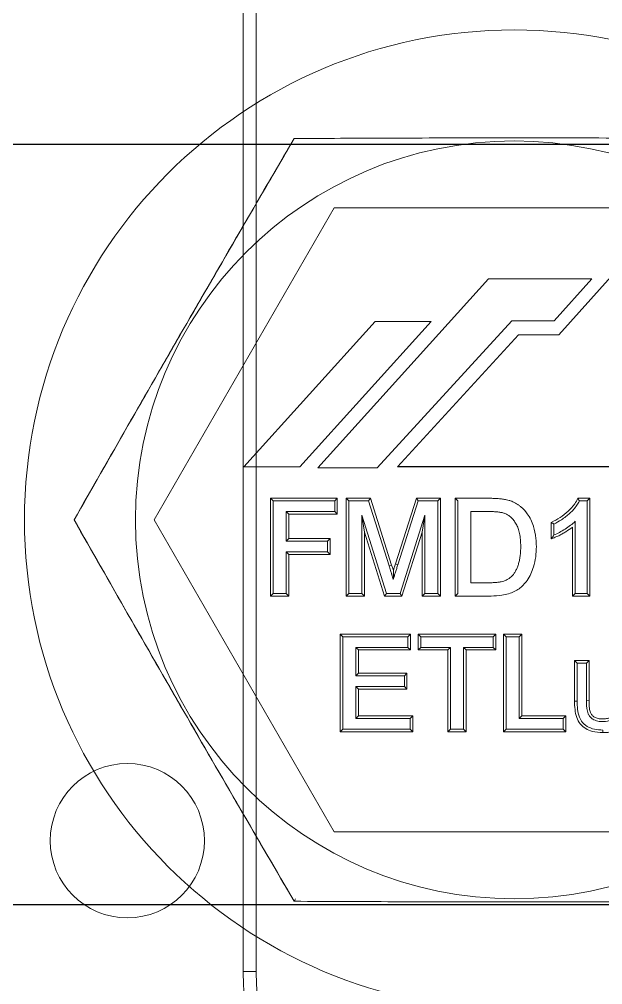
# Model space of a CAD drawing. Header units: inches. Extents: x -456 to 658, y -232 to 0.
# Drawn here: x -116.609 to -116.085, y -29.667 to -28.801 of the extents above; entities that cross this region are included whole.
import ezdxf

# ---------------------------------------------------------------- set-up
doc = ezdxf.new("R2010")
doc.units = ezdxf.units.IN
doc.header["$MEASUREMENT"] = 0

# ---------------------------------------------------------------- blocks, each defined once
blk = doc.blocks.new('A$C5CFD0E4D')
at = {"color": 0, "linetype": 'Continuous', "lineweight": 0}
for p, q in [((-0.16844, 0.66675), (-0.16852, 0.66689)), ((-0.27568, 0.375), (-0.13784, 0.61375)), ((-0.13784, 0.61375), (0.13784, 0.61375)), ((-0.15028, 0.41495), (-0.01956, 0.55958)), ((-0.01956, 0.55958), (0.05954, 0.55958)), ((0.05954, 0.55958), (0.03062, 0.52745)), ((0.03425, 0.5167), (0.07438, 0.56129)), ((-0.20703, 0.41554), (-0.10645, 0.52682)), ((-0.06358, 0.52682), (-0.16416, 0.41554)), ((-0.10645, 0.52682), (-0.06358, 0.52682)), ((-0.00171, 0.52745), (-0.10481, 0.41495)), ((0.03062, 0.52745), (-0.00171, 0.52745)), ((-0.08949, 0.41554), (0.00323, 0.5167)), ((0.00323, 0.5167), (0.03425, 0.5167)), ((-0.16416, 0.41554), (-0.20703, 0.41554)), ((-0.10481, 0.41495), (-0.15028, 0.41495)), ((-0.18666, 0.39153), (-0.13548, 0.39153)), ((-0.18666, 0.31675), (-0.18666, 0.39153)), ((-0.18466, 0.38953), (-0.18666, 0.39153)), ((-0.13748, 0.38953), (-0.18466, 0.38953)), ((-0.18466, 0.38953), (-0.18466, 0.31875)), ((-0.13748, 0.38953), (-0.13548, 0.39153)), ((-0.13748, 0.38136), (-0.13748, 0.38953)), ((-0.13548, 0.39153), (-0.13548, 0.37936)), ((-0.12859, 0.39153), (-0.11011, 0.39153)), ((-0.12859, 0.31675), (-0.12859, 0.39153)), ((-0.12659, 0.38953), (-0.12859, 0.39153)), ((-0.11157, 0.38953), (-0.12659, 0.38953)), ((-0.12659, 0.38953), (-0.12659, 0.31875)), ((-0.11157, 0.38953), (-0.11011, 0.39153)), ((-0.09575, 0.33986), (-0.11157, 0.38953)), ((-0.11011, 0.39153), (-0.09384, 0.34045)), ((-0.09099, 0.34132), (-0.07488, 0.39153)), ((-0.07342, 0.38953), (-0.08909, 0.34071)), ((-0.07488, 0.39153), (-0.05653, 0.39153)), ((-0.07488, 0.39153), (-0.07342, 0.38953)), ((-0.05853, 0.38953), (-0.07342, 0.38953)), ((-0.05653, 0.39153), (-0.05853, 0.38953)), ((-0.05853, 0.31875), (-0.05853, 0.38953)), ((-0.05653, 0.39153), (-0.05653, 0.31675)), ((-0.0451, 0.39153), (-0.0189, 0.39153)), ((-0.0451, 0.31675), (-0.0451, 0.39153)), ((-0.0431, 0.38953), (-0.0451, 0.39153)), ((-0.0431, 0.38953), (-0.0431, 0.31875)), ((0.04876, 0.39153), (0.05781, 0.39153)), ((0.05581, 0.38953), (0.04997, 0.38953)), ((0.04997, 0.38953), (0.04997, 0.38953)), ((0.04997, 0.38953), (0.04997, 0.38953)), ((0.05581, 0.38953), (0.05781, 0.39153)), ((0.05581, 0.31875), (0.05581, 0.38953)), ((0.05781, 0.39153), (0.05781, 0.31675)), ((-0.17468, 0.38136), (-0.13748, 0.38136)), ((-0.17468, 0.35868), (-0.17468, 0.38136)), ((-0.17268, 0.37936), (-0.17468, 0.38136)), ((-0.13548, 0.37936), (-0.17268, 0.37936)), ((-0.17268, 0.37936), (-0.17268, 0.36068)), ((-0.13548, 0.37936), (-0.13748, 0.38136)), ((-0.11661, 0.31875), (-0.11661, 0.37864)), ((-0.11661, 0.37864), (-0.11461, 0.36557)), ((-0.11661, 0.37864), (-0.09783, 0.31875)), ((-0.0874, 0.31875), (-0.06851, 0.37864)), ((-0.07051, 0.36565), (-0.06851, 0.37864)), ((-0.06851, 0.37864), (-0.06851, 0.31875)), ((-0.03312, 0.38136), (-0.03312, 0.32692)), ((-0.01877, 0.38136), (-0.03312, 0.38136)), ((-0.13784, 0.13625), (-0.27568, 0.375)), ((0.0284, 0.36048), (0.0284, 0.37305)), ((0.0304, 0.37183), (0.0304, 0.36346)), ((0.04473, 0.31675), (0.04473, 0.36949)), ((0.04673, 0.37391), (0.04673, 0.31875)), ((-0.11461, 0.36557), (-0.11461, 0.31675)), ((-0.0993, 0.31675), (-0.11461, 0.36557)), ((-0.07051, 0.36565), (-0.08593, 0.31675)), ((-0.07051, 0.31675), (-0.07051, 0.36565)), ((-0.17268, 0.36068), (-0.17468, 0.35868)), ((-0.14292, 0.35868), (-0.17468, 0.35868)), ((-0.17268, 0.36068), (-0.14092, 0.36068)), ((-0.14092, 0.36068), (-0.14292, 0.35868)), ((-0.14292, 0.35051), (-0.14292, 0.35868)), ((-0.14092, 0.36068), (-0.14092, 0.34851)), ((-0.17468, 0.31875), (-0.17468, 0.35051)), ((-0.17468, 0.35051), (-0.17268, 0.34851)), ((-0.17468, 0.35051), (-0.14292, 0.35051)), ((-0.17268, 0.34851), (-0.17268, 0.31675)), ((-0.14092, 0.34851), (-0.17268, 0.34851)), ((-0.14092, 0.34851), (-0.14292, 0.35051)), ((-0.09575, 0.33986), (-0.09384, 0.34045)), ((-0.08909, 0.34071), (-0.09099, 0.34132)), ((-0.03312, 0.32692), (-0.01853, 0.32692)), ((-0.18466, 0.31875), (-0.18666, 0.31675)), ((-0.18466, 0.31875), (-0.17468, 0.31875)), ((-0.17468, 0.31875), (-0.17268, 0.31675)), ((-0.12659, 0.31875), (-0.12859, 0.31675)), ((-0.12659, 0.31875), (-0.11661, 0.31875)), ((-0.11661, 0.31875), (-0.11461, 0.31675)), ((-0.0993, 0.31675), (-0.09783, 0.31875)), ((-0.09783, 0.31875), (-0.0874, 0.31875)), ((-0.08593, 0.31675), (-0.0874, 0.31875)), ((-0.07051, 0.31675), (-0.06851, 0.31875)), ((-0.06851, 0.31875), (-0.05853, 0.31875)), ((-0.05653, 0.31675), (-0.05853, 0.31875)), ((-0.0431, 0.31875), (-0.0451, 0.31675)), ((0.04673, 0.31875), (0.04473, 0.31675)), ((0.04673, 0.31875), (0.05581, 0.31875)), ((0.05581, 0.31875), (0.05781, 0.31675)), ((-0.17268, 0.31675), (-0.18666, 0.31675)), ((-0.11461, 0.31675), (-0.12859, 0.31675)), ((-0.08593, 0.31675), (-0.0993, 0.31675)), ((-0.05653, 0.31675), (-0.07051, 0.31675)), ((-0.01775, 0.31675), (-0.0451, 0.31675)), ((0.05781, 0.31675), (0.04473, 0.31675)), ((-0.13331, 0.28763), (-0.0794, 0.28763)), ((-0.13331, 0.21285), (-0.13331, 0.28763)), ((-0.13131, 0.28563), (-0.13331, 0.28763)), ((-0.13131, 0.28563), (-0.0814, 0.28563)), ((-0.13131, 0.21485), (-0.13131, 0.28563)), ((-0.13131, 0.28563), (-0.0814, 0.28563)), ((-0.13131, 0.21485), (-0.13131, 0.28563)), ((-0.0814, 0.28563), (-0.0794, 0.28763)), ((-0.0814, 0.28563), (-0.0814, 0.27746)), ((-0.0814, 0.28563), (-0.0814, 0.27746)), ((-0.0794, 0.28763), (-0.0794, 0.27546)), ((-0.07342, 0.27546), (-0.07342, 0.28763)), ((-0.07342, 0.28763), (-0.01406, 0.28763)), ((-0.07342, 0.28763), (-0.07142, 0.28563)), ((-0.07142, 0.28563), (-0.01606, 0.28563)), ((-0.07142, 0.27746), (-0.07142, 0.28563)), ((-0.07142, 0.27746), (-0.07142, 0.28563)), ((-0.07142, 0.28563), (-0.01606, 0.28563)), ((-0.01406, 0.28763), (-0.01606, 0.28563)), ((-0.01606, 0.28563), (-0.01606, 0.27746)), ((-0.01606, 0.28563), (-0.01606, 0.27746)), ((-0.01406, 0.28763), (-0.01406, 0.27546)), ((-0.00808, 0.21285), (-0.00808, 0.28763)), ((-0.00808, 0.28763), (0.0059, 0.28763)), ((-0.00808, 0.28763), (-0.00608, 0.28563)), ((-0.00608, 0.28563), (0.0039, 0.28563)), ((-0.00608, 0.21485), (-0.00608, 0.28563)), ((-0.00608, 0.21485), (-0.00608, 0.28563)), ((-0.00608, 0.28563), (0.0039, 0.28563)), ((0.0059, 0.28763), (0.0039, 0.28563)), ((0.0039, 0.28563), (0.0039, 0.22301)), ((0.0039, 0.28563), (0.0039, 0.22301)), ((0.0059, 0.28763), (0.0059, 0.22501)), ((-0.12133, 0.27746), (-0.12133, 0.25568)), ((-0.0814, 0.27746), (-0.12133, 0.27746)), ((-0.0814, 0.27746), (-0.12133, 0.27746)), ((-0.12133, 0.27746), (-0.12133, 0.25568)), ((-0.11933, 0.27546), (-0.12133, 0.27746)), ((-0.0794, 0.27546), (-0.11933, 0.27546)), ((-0.11933, 0.27546), (-0.11933, 0.25768)), ((-0.0814, 0.27746), (-0.0794, 0.27546)), ((-0.07342, 0.27546), (-0.07142, 0.27746)), ((-0.05073, 0.27546), (-0.07342, 0.27546)), ((-0.04873, 0.27746), (-0.07142, 0.27746)), ((-0.04873, 0.27746), (-0.07142, 0.27746)), ((-0.04873, 0.27746), (-0.05073, 0.27546)), ((-0.05073, 0.21285), (-0.05073, 0.27546)), ((-0.04873, 0.21485), (-0.04873, 0.27746)), ((-0.04873, 0.21485), (-0.04873, 0.27746)), ((-0.03875, 0.27746), (-0.03875, 0.21485)), ((-0.01606, 0.27746), (-0.03875, 0.27746)), ((-0.03875, 0.27746), (-0.03875, 0.21485)), ((-0.03875, 0.27746), (-0.03675, 0.27546)), ((-0.01606, 0.27746), (-0.03875, 0.27746)), ((-0.03675, 0.27546), (-0.03675, 0.21285)), ((-0.01406, 0.27546), (-0.03675, 0.27546)), ((-0.01406, 0.27546), (-0.01606, 0.27746)), ((0.04621, 0.23632), (0.04621, 0.2674)), ((0.04621, 0.2674), (0.05734, 0.2674)), ((0.04621, 0.2674), (0.04821, 0.2654)), ((0.05734, 0.2674), (0.05534, 0.2654)), ((0.05734, 0.2674), (0.05734, 0.23667)), ((0.04821, 0.23632), (0.04821, 0.2654)), ((0.04821, 0.2654), (0.05534, 0.2654)), ((0.05534, 0.2654), (0.05534, 0.23665)), ((-0.11933, 0.25768), (-0.12133, 0.25568)), ((-0.12133, 0.25568), (-0.08412, 0.25568)), ((-0.12133, 0.25568), (-0.08412, 0.25568)), ((-0.11933, 0.25768), (-0.08212, 0.25768)), ((-0.08212, 0.25768), (-0.08412, 0.25568)), ((-0.08412, 0.25568), (-0.08412, 0.24751)), ((-0.08412, 0.25568), (-0.08412, 0.24751)), ((-0.08212, 0.25768), (-0.08212, 0.24551)), ((-0.12133, 0.24751), (-0.12133, 0.22301)), ((-0.08412, 0.24751), (-0.12133, 0.24751)), ((-0.08412, 0.24751), (-0.12133, 0.24751)), ((-0.12133, 0.24751), (-0.12133, 0.22301)), ((-0.11933, 0.24551), (-0.12133, 0.24751)), ((-0.08212, 0.24551), (-0.11933, 0.24551)), ((-0.11933, 0.24551), (-0.11933, 0.22501)), ((-0.08212, 0.24551), (-0.08412, 0.24751)), ((0.05734, 0.23667), (0.05534, 0.23665)), ((0.04621, 0.23632), (0.04821, 0.23632)), ((-0.11933, 0.22501), (-0.12133, 0.22301)), ((-0.12133, 0.22301), (-0.07959, 0.22301)), ((-0.12133, 0.22301), (-0.07959, 0.22301)), ((-0.11933, 0.22501), (-0.07759, 0.22501)), ((-0.07959, 0.22301), (-0.07759, 0.22501)), ((-0.07959, 0.22301), (-0.07959, 0.21485)), ((-0.07959, 0.22301), (-0.07959, 0.21485)), ((-0.07759, 0.22501), (-0.07759, 0.21285)), ((0.0059, 0.22501), (0.0039, 0.22301)), ((0.0039, 0.22301), (0.03747, 0.22301)), ((0.0039, 0.22301), (0.03747, 0.22301)), ((0.0059, 0.22501), (0.03947, 0.22501)), ((0.03747, 0.22301), (0.03947, 0.22501)), ((0.03747, 0.22301), (0.03747, 0.21485)), ((0.03747, 0.22301), (0.03747, 0.21485)), ((0.03947, 0.22501), (0.03947, 0.21285)), ((-0.13131, 0.21485), (-0.13331, 0.21285)), ((-0.07959, 0.21485), (-0.13131, 0.21485)), ((-0.07959, 0.21485), (-0.13131, 0.21485)), ((-0.07959, 0.21485), (-0.07759, 0.21285)), ((-0.04873, 0.21485), (-0.05073, 0.21285)), ((-0.03875, 0.21485), (-0.04873, 0.21485)), ((-0.03875, 0.21485), (-0.04873, 0.21485)), ((-0.03875, 0.21485), (-0.03675, 0.21285)), ((-0.00608, 0.21485), (-0.00808, 0.21285)), ((0.03747, 0.21485), (-0.00608, 0.21485)), ((0.03747, 0.21485), (-0.00608, 0.21485)), ((0.03747, 0.21485), (0.03947, 0.21285)), ((-0.07759, 0.21285), (-0.13331, 0.21285)), ((-0.03675, 0.21285), (-0.05073, 0.21285)), ((0.03947, 0.21285), (-0.00808, 0.21285)), ((0.13784, 0.13625), (-0.13784, 0.13625)), ((-0.16852, 0.08311), (-0.16844, 0.08325))]:
    blk.add_line(p, q, dxfattribs=at)
blk.add_line((0.20089, 0.41554), (-0.08949, 0.41554))
for centre, radius, start, end in [((0, 0.375), 0.375, 90, 270), ((0, 0.375), 0.375, 270, 90), ((0, 0.375), 0.29, 90, 270), ((0, 0.375), 0.29, 270, 90), ((0.00913, 0.41629), 0.04727, 303.33042, 312.76167), ((0.00912, 0.41629), 0.04928, 303.32841, 312.7597)]:
    blk.add_arc(centre, radius, start, end, dxfattribs=at)
for centre, major_axis, ratio, start_param, end_param in [((-0.01553, 0.37255), (0.02917, -0.0106), 0.693616, 0.800666, 1.058094), ((-0.00866, 0.34993), (-0.00655, -0.03789), 0.651596, 2.239849, 2.578778), ((-0.0105, 0.35244), (-0.0043, -0.03821), 0.70911, 1.871861, 2.128619), ((-0.00264, 0.34631), (-0.00653, -0.02712), 0.678669, 0.670658, 1.034894), ((-0.02283, 0.33898), (0.03291, -0.00758), 0.631799, 5.449004, 5.779442), ((0.0569, 0.22926), (0.00179, -0.01422), 0.70205, 5.010898, 5.431414), ((0.06196, 0.22901), (0.002, -0.005), 0.706219, 4.702344, 5.156581), ((0.06376, 0.22733), (-0.00503, 0.00252), 0.707183, 1.027634, 1.468747), ((0.06869, 0.22967), (-0.00996, -0.00208), 0.67022, 0.631661, 0.986261), ((0.05941, 0.22261), (0.01054, -0.00631), 0.706302, 4.228815, 4.698439), ((0.07632, 0.23077), (0.02665, 0.00951), 0.599379, 3.591829, 3.853216), ((-0.17236, 0.07646), (-0.00971, -0.01682), 0.000009, 4.189479, 4.297269)]:
    blk.add_ellipse(centre, major_axis=major_axis, ratio=ratio, start_param=start_param, end_param=end_param, dxfattribs=at)
for points, knots in [([(-0.33704, 0.375), (-0.30985, 0.42262), (-0.28202, 0.4713), (-0.25348, 0.52073), (-0.22494, 0.57017), (-0.19613, 0.6196), (-0.16852, 0.66689)], [0, 0, 0, 0, 0.5, 0.5, 0.5, 1, 1, 1, 1]), ([(-0.33704, 0.375), (-0.32364, 0.39847), (-0.31008, 0.42221), (-0.29635, 0.44617), (-0.28224, 0.4708), (-0.26795, 0.49567), (-0.25348, 0.52073), (-0.23898, 0.54584), (-0.22434, 0.57108), (-0.2099, 0.59591), (-0.1959, 0.61997), (-0.18211, 0.64361), (-0.16852, 0.66689)], [0, 0, 0, 0, 0.24649, 0.24649, 0.24649, 0.5, 0.5, 0.5, 0.75393, 0.75393, 0.75393, 1, 1, 1, 1]), ([(-0.16852, 0.66689), (-0.14155, 0.66702), (-0.11424, 0.66714), (-0.08664, 0.66723), (-0.05807, 0.66733), (-0.02918, 0.66739), (0, 0.66739)], [0, 0, 0, 0, 0.491259, 0.491259, 0.491259, 1, 1, 1, 1]), ([(0, 0.66739), (0.02891, 0.66739), (0.05786, 0.66733), (0.08639, 0.66723), (0.11419, 0.66714), (0.14157, 0.66702), (0.16852, 0.66689)], [0, 0, 0, 0, 0.506423, 0.506423, 0.506423, 1, 1, 1, 1]), ([(-0.00592, 0.39045), (-0.00525, 0.39028), (-0.00424, 0.39001), (-0.00291, 0.3896), (-0.00161, 0.38913), (-0.00002, 0.38843), (0.00151, 0.38761), (0.00269, 0.38687), (0.00382, 0.38606), (0.00464, 0.38542), (0.00518, 0.38498)], [0, 0, 0, 0, 0.0000529694, 0.0000794392, 0.0001058896, 0.000158792, 0.0002116944, 0.0002381477, 0.0002646141, 0.0003175826, 0.0003175826, 0.0003175826, 0.0003175826]), ([(0.04997, 0.38953), (0.04997, 0.38953), (0.04996, 0.38954), (0.04993, 0.3896), (0.04991, 0.38964), (0.04981, 0.3898), (0.04972, 0.38994), (0.0495, 0.39031), (0.04937, 0.39053), (0.04908, 0.391), (0.04892, 0.39126), (0.04876, 0.39152), (0.04876, 0.39153), (0.04876, 0.39153)], [-0.003413046, -0.003413046, -0.003413046, -0.003413046, -0.003012994, -0.003012994, -0.002581627, -0.002581627, -0.001777077, -0.001777077, -0.000903566, -0.000903566, 0, 0, 0.000015339, 0.000015339, 0.000015339, 0.000015339]), ([(-0.00708, 0.3799), (-0.0074, 0.38002), (-0.00809, 0.38027), (-0.00921, 0.38056), (-0.01046, 0.38082), (-0.01186, 0.381), (-0.01339, 0.38118), (-0.01506, 0.38129), (-0.01687, 0.38134), (-0.01813, 0.38136), (-0.01877, 0.38136)], [0, 0, 0, 0, 0.087425, 0.185248, 0.292738, 0.411206, 0.541246, 0.682781, 0.836034, 1, 1, 1, 1]), ([(0.00499, 0.35468), (0.00498, 0.35558), (0.00496, 0.35734), (0.00481, 0.35989), (0.00452, 0.36229), (0.00415, 0.36452), (0.00365, 0.36659), (0.00306, 0.36851), (0.00233, 0.37026), (0.00152, 0.37185), (0.00059, 0.37328), (-0.00035, 0.37461), (-0.00135, 0.37581), (-0.0024, 0.37687), (-0.00349, 0.37783), (-0.00463, 0.37866), (-0.00582, 0.37936), (-0.00666, 0.37972), (-0.00708, 0.3799)], [0, 0, 0, 0, 0.091255, 0.177397, 0.258687, 0.334782, 0.406498, 0.473577, 0.537181, 0.597428, 0.654543, 0.709294, 0.761525, 0.811853, 0.860608, 0.907808, 0.954261, 1, 1, 1, 1]), ([(-0.16852, 0.08311), (-0.19616, 0.13047), (-0.22441, 0.17892), (-0.25295, 0.22835), (-0.28149, 0.27778), (-0.30989, 0.32745), (-0.33704, 0.375)], [0, 0, 0, 0, 0.5, 0.5, 0.5, 1, 1, 1, 1]), ([(-0.16852, 0.08311), (-0.18215, 0.10646), (-0.19592, 0.13007), (-0.20981, 0.15393), (-0.22409, 0.17848), (-0.23848, 0.20328), (-0.25295, 0.22835), (-0.26744, 0.25345), (-0.28198, 0.27875), (-0.29626, 0.30368), (-0.3101, 0.32783), (-0.32368, 0.3516), (-0.33704, 0.375)], [0, 0, 0, 0, 0.24649, 0.24649, 0.24649, 0.5, 0.5, 0.5, 0.75393, 0.75393, 0.75393, 1, 1, 1, 1]), ([(0.0284, 0.37305), (0.0284, 0.37305), (0.02841, 0.37305), (0.02867, 0.37289), (0.02893, 0.37273), (0.0294, 0.37244), (0.02962, 0.37231), (0.02999, 0.37209), (0.03013, 0.372), (0.03029, 0.3719), (0.03033, 0.37187), (0.03039, 0.37184), (0.0304, 0.37183), (0.0304, 0.37183)], [-0.003412614, -0.003412614, -0.003412614, -0.003412614, -0.003397328, -0.003397328, -0.002495988, -0.002495988, -0.001626329, -0.001626329, -0.000826003, -0.000826003, -0.000397437, -0.000397437, 0, 0, 0, 0]), ([(0.04473, 0.36948), (0.04309, 0.36821), (0.04049, 0.36648), (0.03736, 0.36462), (0.03553, 0.36362), (0.03367, 0.36269), (0.03177, 0.36186), (0.02984, 0.36108), (0.02888, 0.36068), (0.0284, 0.36048)], [0, 0, 0, 0, 0.0001586017, 0.0002379475, 0.0002776131, 0.0003172478, 0.00039655, 0.0004362068, 0.0004758707, 0.0004758707, 0.0004758707, 0.0004758707]), ([(0.0284, 0.36048), (0.0284, 0.36049), (0.02841, 0.3605), (0.02866, 0.36087), (0.0289, 0.36124), (0.0294, 0.36197), (0.02963, 0.36231), (0.02999, 0.36285), (0.03013, 0.36305), (0.03028, 0.36328), (0.03033, 0.36335), (0.03039, 0.36344), (0.0304, 0.36346), (0.0304, 0.36346)], [-0.000023224, -0.000023224, -0.000023224, -0.000023224, 0, 0, 0.001314499, 0.001314499, 0.002719561, 0.002719561, 0.003989443, 0.003989443, 0.004694022, 0.004694022, 0.005309222, 0.005309222, 0.005309222, 0.005309222]), ([(-0.00181, 0.33192), (-0.00129, 0.33252), (-0.00022, 0.33375), (0.00112, 0.33589), (0.00228, 0.3383), (0.00325, 0.34101), (0.00406, 0.344), (0.00458, 0.3473), (0.00493, 0.35089), (0.00497, 0.35338), (0.00499, 0.35468)], [0, 0, 0, 0, 0.097775, 0.200863, 0.310446, 0.428371, 0.555161, 0.691829, 0.840086, 1, 1, 1, 1]), ([(-0.09256, 0.32947), (-0.09273, 0.33005), (-0.09308, 0.3312), (-0.09351, 0.33265), (-0.09387, 0.33381), (-0.09422, 0.33496), (-0.09466, 0.3364), (-0.09521, 0.33813), (-0.09557, 0.33929), (-0.09575, 0.33986)], [0, 0, 0, 0, 0.0000460251, 0.0000920502, 0.0001150626, 0.000138075, 0.0001840991, 0.0002301233, 0.0002761477, 0.0002761477, 0.0002761477, 0.0002761477]), ([(-0.09255, 0.33634), (-0.09255, 0.33633), (-0.09255, 0.33632), (-0.09255, 0.33509), (-0.09255, 0.3338), (-0.09255, 0.33151), (-0.09256, 0.33062), (-0.09256, 0.3299), (-0.09256, 0.32973), (-0.09256, 0.32957), (-0.09256, 0.32953), (-0.09256, 0.32948), (-0.09256, 0.32947), (-0.09256, 0.32947)], [-0.005089121, -0.005089121, -0.005089121, -0.005089121, -0.005069743, -0.005069743, -0.002985111, -0.002985111, -0.001028175, -0.001028175, -0.000443339, -0.000443339, -0.000208328, -0.000208328, 0, 0, 0, 0]), ([(-0.01853, 0.32692), (-0.01747, 0.32693), (-0.01546, 0.32696), (-0.01262, 0.3272), (-0.01014, 0.32759), (-0.00799, 0.32818), (-0.00614, 0.32891), (-0.00449, 0.32976), (-0.00304, 0.33075), (-0.00222, 0.33154), (-0.00181, 0.33192)], [0, 0, 0, 0, 0.177985, 0.336707, 0.476197, 0.597638, 0.707329, 0.809899, 0.907073, 1, 1, 1, 1]), ([(0.05534, 0.23665), (0.05536, 0.23458), (0.05542, 0.23122), (0.05644, 0.22692), (0.05698, 0.22594), (0.05773, 0.22472), (0.05843, 0.22374), (0.06041, 0.22231), (0.06143, 0.22168), (0.06447, 0.22083), (0.06597, 0.22072), (0.06722, 0.22068)], [-0.02814413, -0.02814413, -0.02814413, -0.02814413, -0.02010022, -0.02010022, -0.0149199, -0.0149199, -0.00771819, -0.00771819, -0.00375648, -0.00375648, 0, 0, 0, 0]), ([(0.06722, 0.22068), (0.06901, 0.22071), (0.07088, 0.22081), (0.07348, 0.22161), (0.07457, 0.22199), (0.07674, 0.22352), (0.07736, 0.22434), (0.07837, 0.22593), (0.07873, 0.22691), (0.07985, 0.23053), (0.07994, 0.23426), (0.07997, 0.23665)], [-0.01576989, -0.01576989, -0.01576989, -0.01576989, -0.0115959, -0.0115959, -0.01026736, -0.01026736, -0.00893771, -0.00893771, -0.00718268, -0.00718268, 0, 0, 0, 0]), ([(0.06723, 0.22268), (0.06781, 0.22269), (0.06896, 0.22271), (0.07069, 0.22291), (0.07238, 0.22331), (0.07372, 0.22387), (0.07469, 0.2245), (0.07535, 0.22507), (0.0759, 0.22574), (0.07635, 0.22649), (0.07671, 0.22728), (0.07709, 0.22837), (0.07743, 0.22977), (0.07771, 0.23148), (0.07786, 0.2332), (0.07794, 0.23492), (0.07796, 0.23608), (0.07797, 0.23665)], [0, 0, 0, 0, 0.0000441938, 0.000088269, 0.0001323462, 0.0001763545, 0.0001984976, 0.0002205308, 0.0002426303, 0.0002646545, 0.000286721, 0.0003088526, 0.0003528382, 0.0003966888, 0.0004406709, 0.0004847337, 0.0005287056, 0.0005287056, 0.0005287056, 0.0005287056]), ([(0.06778, 0.2142), (0.06573, 0.21424), (0.06361, 0.21437), (0.05911, 0.21529), (0.0573, 0.21609), (0.05409, 0.21804), (0.05298, 0.21918), (0.05126, 0.22124), (0.05051, 0.22264), (0.04855, 0.22779), (0.04825, 0.23213), (0.04821, 0.23632)], [-0.02650332, -0.02650332, -0.02650332, -0.02650332, -0.0240911, -0.0240911, -0.02115116, -0.02115116, -0.01763248, -0.01763248, -0.0125548, -0.0125548, 0, 0, 0, 0]), ([(0.0891, 0.23629), (0.08909, 0.23526), (0.08904, 0.23321), (0.08881, 0.23013), (0.08835, 0.22707), (0.08768, 0.22458), (0.08692, 0.22267), (0.08624, 0.22128), (0.08542, 0.21997), (0.08415, 0.21835), (0.08266, 0.21692), (0.081, 0.2157), (0.07969, 0.21488), (0.07831, 0.21417), (0.07712, 0.21368), (0.07566, 0.21319), (0.07417, 0.2128), (0.0724, 0.21249), (0.07086, 0.21231), (0.06932, 0.21222), (0.06829, 0.2122), (0.06777, 0.2122)], [0, 0, 0, 0, 0.0000781821, 0.0001564343, 0.0002344346, 0.0003125278, 0.0003517418, 0.00039086, 0.0004298066, 0.0004688395, 0.0005469703, 0.0005859971, 0.0006252105, 0.0006644303, 0.0007035163, 0.0007229658, 0.0007814596, 0.0008205746, 0.0008596929, 0.0008986989, 0.0009379373, 0.0009379373, 0.0009379373, 0.0009379373]), ([(0.06777, 0.2122), (0.06777, 0.2122), (0.06777, 0.21221), (0.06777, 0.21247), (0.06777, 0.21274), (0.06777, 0.21321), (0.06777, 0.21343), (0.06777, 0.21379), (0.06778, 0.21394), (0.06778, 0.21409), (0.06778, 0.21413), (0.06778, 0.21419), (0.06778, 0.2142), (0.06778, 0.2142)], [-0.003149744, -0.003149744, -0.003149744, -0.003149744, -0.003136597, -0.003136597, -0.002345885, -0.002345885, -0.00157425, -0.00157425, -0.000802623, -0.000802623, -0.000389095, -0.000389095, 0, 0, 0, 0]), ([(0, 0.08261), (-0.02891, 0.08261), (-0.05786, 0.08267), (-0.08639, 0.08277), (-0.11419, 0.08286), (-0.14157, 0.08298), (-0.16852, 0.08311)], [0, 0, 0, 0, 0.506423, 0.506423, 0.506423, 1, 1, 1, 1]), ([(0.16852, 0.08311), (0.14155, 0.08298), (0.11424, 0.08286), (0.08664, 0.08277), (0.05807, 0.08267), (0.02918, 0.08261), (0, 0.08261)], [0, 0, 0, 0, 0.491259, 0.491259, 0.491259, 1, 1, 1, 1])]:
    blk.add_open_spline(points, degree=3, knots=knots, dxfattribs=at)
for points in [[(-0.16852, 0.66689), (-0.11361, 0.66715), (-0.05735, 0.66739), (0, 0.66739)], [(0, 0.66739), (0.05709, 0.66739), (0.11391, 0.66715), (0.16852, 0.66689)], [(-0.0189, 0.39153), (-0.01778, 0.39153), (-0.01666, 0.39152), (-0.01554, 0.39148)], [(-0.01554, 0.39148), (-0.01442, 0.39144), (-0.0133, 0.3914), (-0.01219, 0.39132)], [(-0.01219, 0.39132), (-0.01107, 0.39124), (-0.00996, 0.39113), (-0.00885, 0.39098)], [(-0.00885, 0.39098), (-0.00787, 0.39084), (-0.00689, 0.39067), (-0.00592, 0.39045)], [(0.04122, 0.38159), (0.04313, 0.38335), (0.04492, 0.38527), (0.0464, 0.38739)], [(0.04804, 0.38625), (0.04647, 0.384), (0.04459, 0.38197), (0.04258, 0.38012)], [(0.0464, 0.38739), (0.04731, 0.3887), (0.04802, 0.39013), (0.04876, 0.39153)], [(0.04997, 0.38953), (0.04938, 0.38841), (0.04877, 0.38729), (0.04804, 0.38625)], [(0.0284, 0.37305), (0.03067, 0.37423), (0.03296, 0.37539), (0.0351, 0.37679)], [(0.0362, 0.37512), (0.03434, 0.3739), (0.03237, 0.37285), (0.0304, 0.37184)], [(0.03899, 0.36795), (0.04044, 0.36886), (0.04187, 0.36981), (0.04323, 0.37085)], [(0.04323, 0.37085), (0.04446, 0.37179), (0.04562, 0.37283), (0.04673, 0.37391)], [(0.0304, 0.36347), (0.03184, 0.36406), (0.03326, 0.3647), (0.03464, 0.36543)], [(0.03464, 0.36543), (0.03612, 0.36621), (0.03757, 0.36706), (0.03899, 0.36795)], [(0.01666, 0.36086), (0.01688, 0.35875), (0.01695, 0.35663), (0.01697, 0.35452)], [(0.01697, 0.35452), (0.0169, 0.34932), (0.0164, 0.34403), (0.01483, 0.33907)], [(-0.09384, 0.34045), (-0.09356, 0.33957), (-0.09329, 0.33868), (-0.09301, 0.3378)], [(-0.0919, 0.33847), (-0.09159, 0.33942), (-0.09129, 0.34037), (-0.09099, 0.34132)], [(-0.08909, 0.34071), (-0.08938, 0.33976), (-0.08969, 0.33881), (-0.08999, 0.33786)], [(-0.09301, 0.3378), (-0.09286, 0.33732), (-0.0927, 0.33683), (-0.09255, 0.33634)], [(-0.09255, 0.33634), (-0.09234, 0.33705), (-0.09212, 0.33776), (-0.0919, 0.33847)], [(-0.09087, 0.33503), (-0.09116, 0.33408), (-0.09147, 0.33315), (-0.09175, 0.3322)], [(-0.08999, 0.33786), (-0.09029, 0.33692), (-0.09057, 0.33597), (-0.09087, 0.33503)], [(0.01483, 0.33907), (0.01367, 0.3354), (0.01208, 0.33178), (0.00985, 0.32865)], [(-0.09175, 0.3322), (-0.09202, 0.33129), (-0.09229, 0.33038), (-0.09256, 0.32947)], [(-0.00427, 0.31849), (-0.00593, 0.31799), (-0.00764, 0.31762), (-0.00936, 0.31735)], [(-0.00936, 0.31735), (-0.01213, 0.31692), (-0.01495, 0.31678), (-0.01775, 0.31675)], [(0.05734, 0.23667), (0.05736, 0.23471), (0.0574, 0.23275), (0.05767, 0.23081)], [(0.04656, 0.22994), (0.04629, 0.23205), (0.04623, 0.23419), (0.04621, 0.23632)], [(0.04788, 0.22388), (0.0472, 0.22583), (0.04682, 0.22789), (0.04656, 0.22994)], [(0.05767, 0.23081), (0.05781, 0.22974), (0.05802, 0.22866), (0.05841, 0.22765)], [(0.06436, 0.22295), (0.0653, 0.22275), (0.06627, 0.22271), (0.06723, 0.22268)], [(0.06777, 0.2122), (0.06512, 0.21224), (0.06243, 0.21244), (0.05986, 0.21313)], [(0, 0.08261), (-0.05709, 0.08261), (-0.11391, 0.08285), (-0.16852, 0.08311)], [(0.16852, 0.08311), (0.11361, 0.08285), (0.05735, 0.08261), (0, 0.08261)]]:
    blk.add_open_spline(points, degree=3, dxfattribs=at)
blk = doc.blocks.new('ironridge flashfoot front view')
at = {"color": 0, "linetype": 'Continuous', "lineweight": 0}
for p, q in [((7330.73321, 2676.62376), (7330.73321, 2678.13218)), ((7330.73321, 2676.62376), (7330.73321, 2678.13218)), ((7330.72149, 2678.11815), (7330.72149, 2676.62376)), ((7330.72149, 2676.62376), (7330.72149, 2678.11815)), ((7330.73321, 2676.62376), (7330.72149, 2676.62376)), ((7330.72149, 2676.62376), (7330.73321, 2676.62376))]:
    blk.add_line(p, q, dxfattribs=at)
at = {"color": 0, "linetype": 'Continuous', "lineweight": 0, "extrusion": (0, 0, -1)}
blk.add_circle((-7330.61741, 2676.74103), 0.06926, dxfattribs=at)
for centre, radius, start, end in [((-7330.61741, 2676.74103), 0.06926, 0, 180), ((-7330.61741, 2676.74103), 0.06926, 180, 0), ((-7330.96483, 2676.62376), 0.24334, 180, 0), ((-7330.96483, 2676.62376), 0.23161, 180, 0), ((-7330.96483, 2676.62376), 0.23161, 180, 0)]:
    blk.add_arc(centre, radius, start, end, dxfattribs=at)
at = {"color": 0, "linetype": 'Continuous', "lineweight": 0}
for radius in [0.4515, 0.4515, 0.24334]:
    blk.add_arc((7330.96483, 2676.62376), radius, 180, 0, dxfattribs=at)
at = {"xscale": 1.172720215922131, "yscale": 1.172720215922131, "zscale": 1.172720215922131}
blk.add_blockref('A$C5CFD0E4D', (7330.96483, 2676.58917), dxfattribs=at)

msp = doc.modelspace()

# ---------------------------------------------------------------- linework, layer by layer
for points in [[(0.06297, -28.91307), (-219.29988, -28.91307)], [(0.06407, -29.59547), (-219.29879, -29.59547)]]:
    msp.add_lwpolyline(points)

# ---------------------------------------------------------------- block references
msp.add_blockref('ironridge flashfoot front view', (-7447.12974, -2706.27899))

doc.saveas('drawing.dxf')
